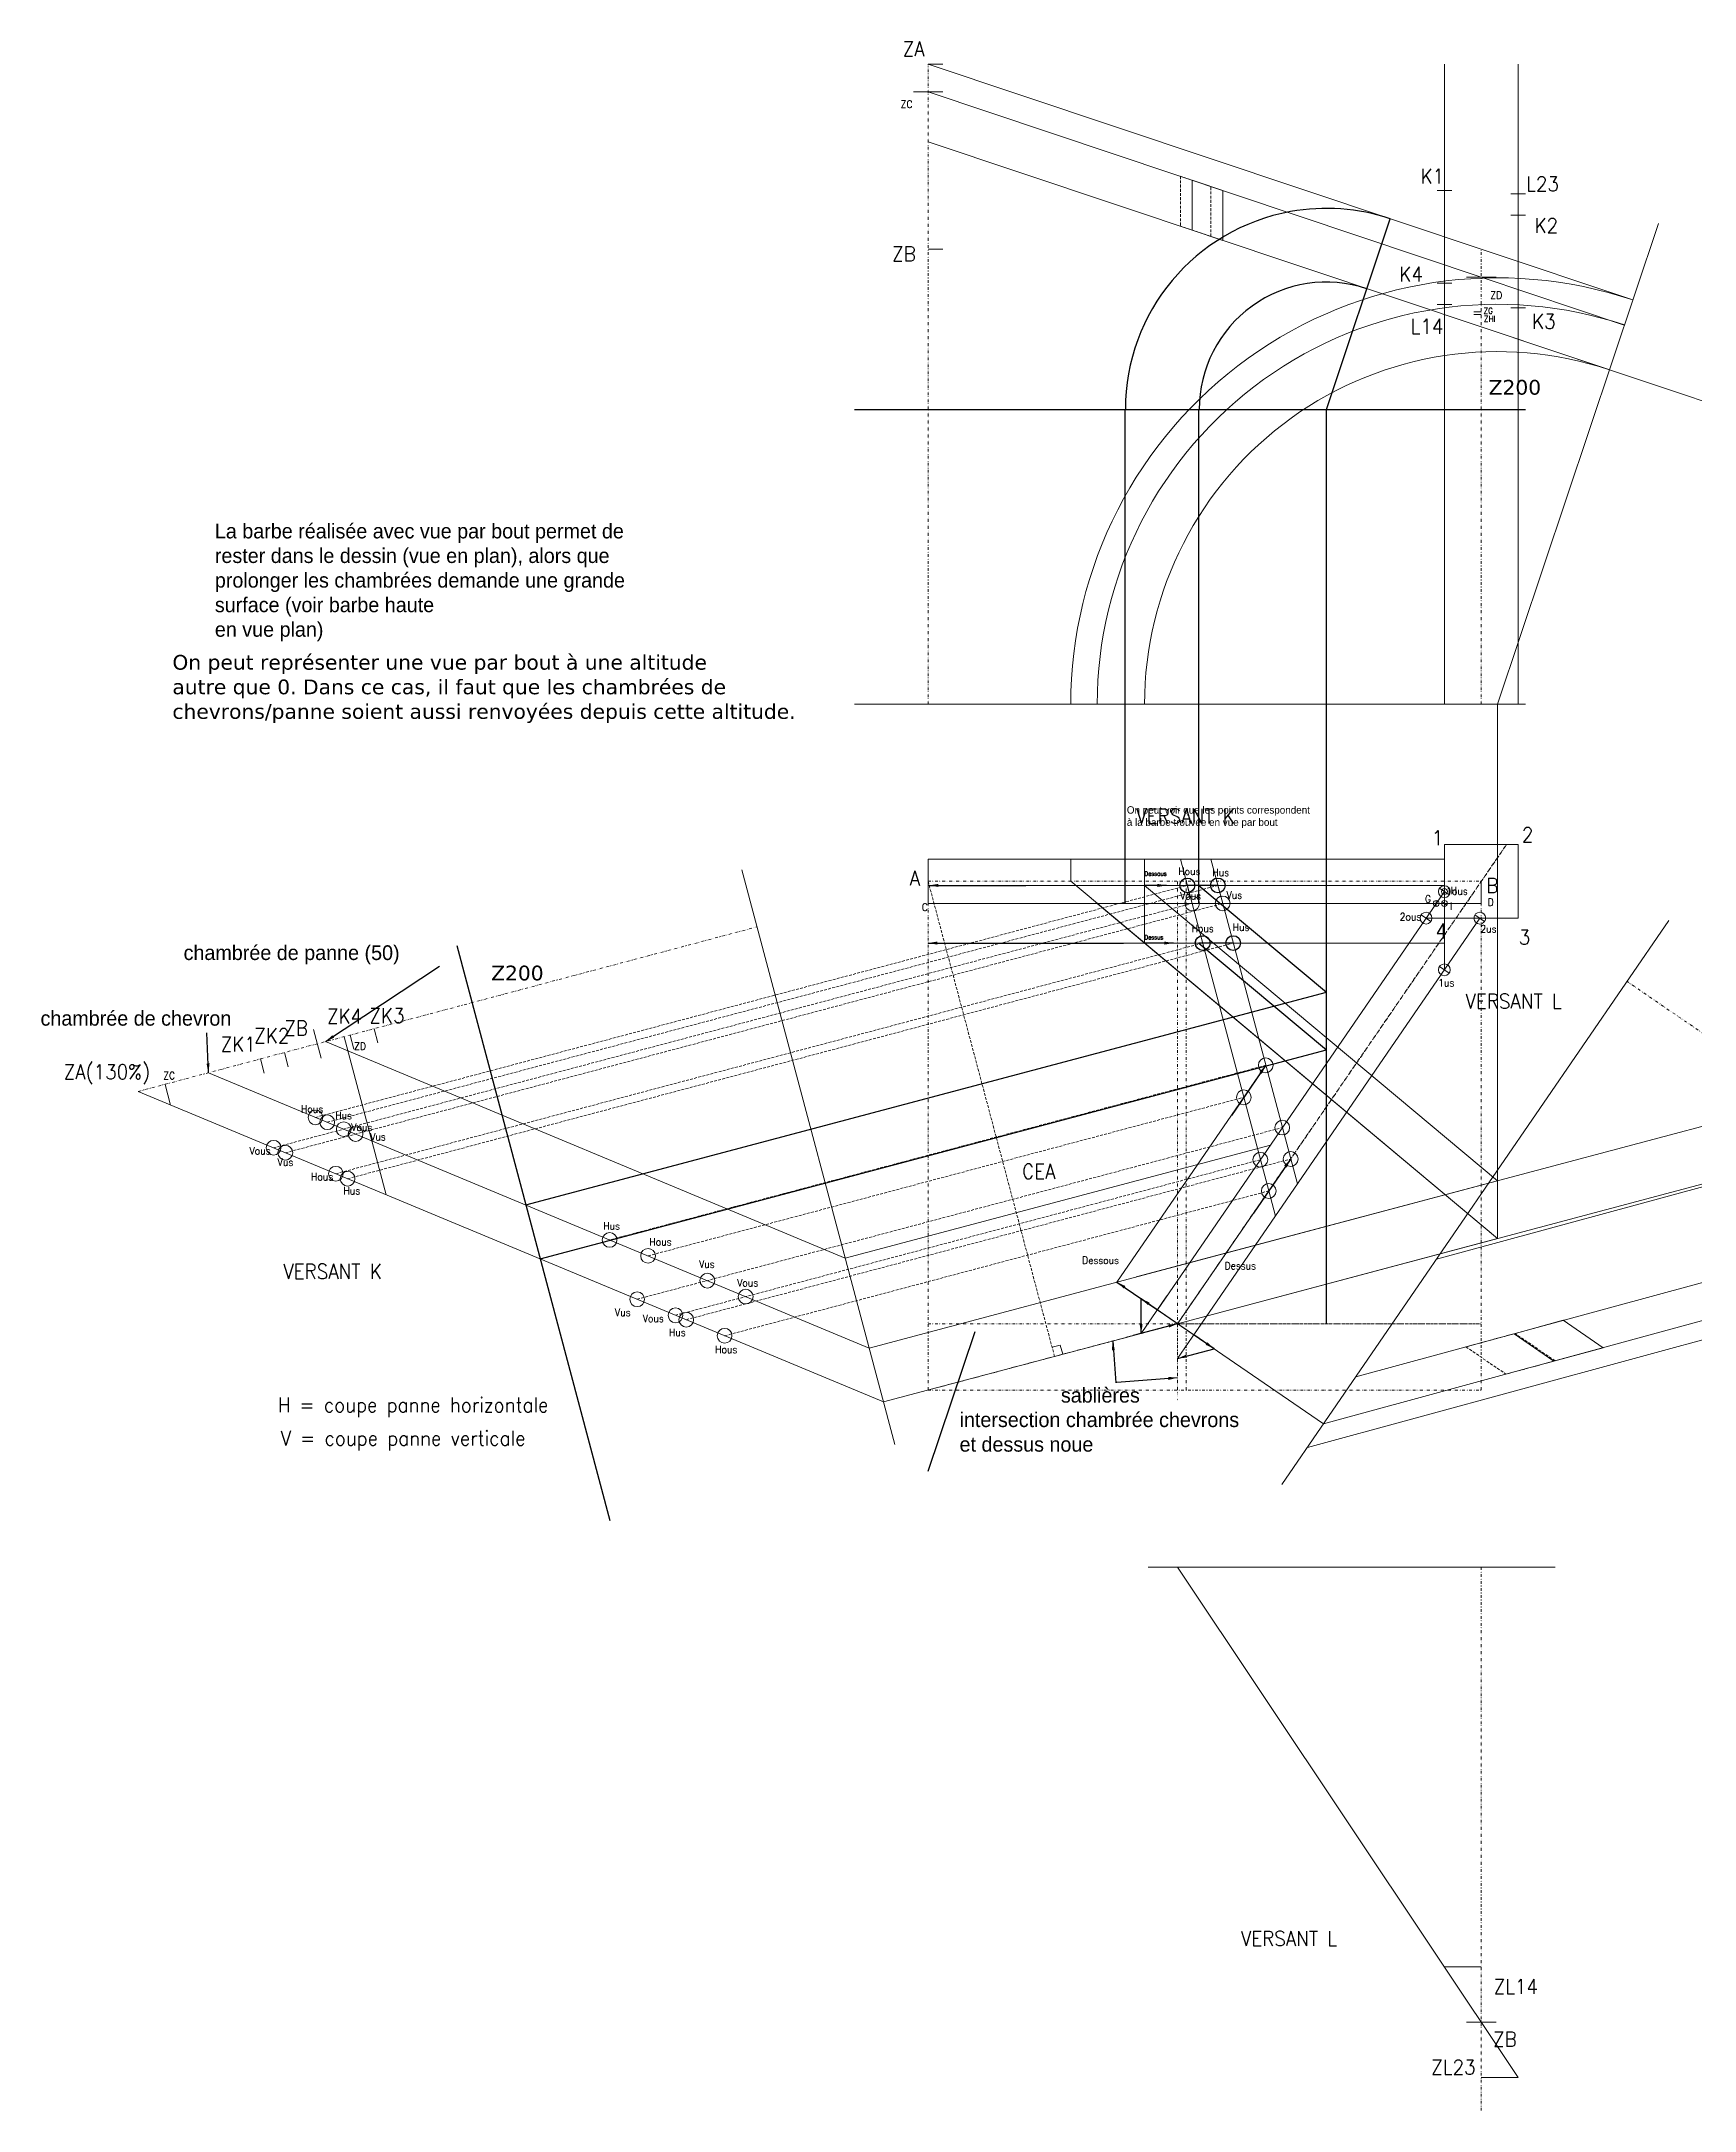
# Model space of a CAD drawing. Header units: millimetres. Extents: x -601 to 1140, y -434 to 970.
# Drawn here: x -601 to 520, y -434 to 970 of the extents above; entities that cross this region are included whole.
import ezdxf

# ---------------------------------------------------------------- set-up
doc = ezdxf.new("R2010")
doc.units = ezdxf.units.MM
for name, pattern in [('DASHEDTINY', [2.8575, 1.905, -0.9525]), ('DIVIDETINY', [4.7625, 1.905, -0.9025, 0.1, -0.8525, 0.1, -0.9025]), ('DOTTINY', [0.9525, 0.1, -0.8525])]:
    doc.linetypes.add(name, pattern=pattern)
doc.layers.get('0').update_dxf_attribs({"linetype": 'DIVIDETINY', "lineweight": 0, "true_color": 0xffffff})
for name, color, linetype, lineweight, true_color in [('0_dévoiement_noue', 1, 'Continuous', 0, 0xff0000), ('0_vues', 7, 'Continuous', 0, 0xffffff), ('1_chambree_panne', 3, 'Continuous', 0, 0x00ff00), ('1_chambrée_chevron', 3, 'Continuous', 0, 0x00ff00), ('2_barbe_basse', 3, 'Continuous', 0, 0x00ff00), ('2_barbe_haute_vpb_niveau_200', 7, 'Continuous', 25, 0xffffff), ('2_barbe_haute_vue_par_bout', 7, 'Continuous', 0, 0xffffff), ('2_barbe_haute_vue_plan', 3, 'Continuous', 0, 0x00ff00), ('2_couronnement_poinçon', 2, 'Continuous', 0, 0xffff00), ('2_délard_faitage', 3, 'Continuous', 0, 0x00ff00), ('2_empr_ch_faitage', 7, 'Continuous', 0, 0xffffff), ('2_empr_ch_noue', 7, 'Continuous', 0, 0xffffff), ('2_engueulement_noue', 2, 'Continuous', 0, 0xffff00), ('2_faitage_vue_par_bout', 4, 'Continuous', 0, 0x00ffff), ('2_repos_noue_faitâge', 3, 'Continuous', 0, 0x00ff00)]:
    doc.layers.add(name, color=color, linetype=linetype, lineweight=lineweight, true_color=true_color)
doc.styles.get("Standard").update_dxf_attribs({"font": ''})
doc.styles.add('textstyle0', font='')
doc.styles.add('textstyle10', font='')
doc.styles.add('textstyle11', font='')
doc.styles.add('textstyle12', font='')
doc.styles.add('textstyle13', font='')
doc.styles.add('textstyle14', font='')
doc.styles.add('textstyle15', font='')
doc.styles.add('textstyle16', font='')
doc.styles.add('textstyle17', font='')
doc.styles.add('textstyle18', font='')
doc.styles.add('textstyle19', font='')
doc.styles.add('textstyle20', font='')
doc.styles.add('textstyle21', font='')
doc.styles.add('textstyle22', font='')
doc.styles.add('textstyle23', font='')
doc.styles.add('textstyle24', font='')
doc.styles.add('textstyle25', font='')
doc.styles.add('textstyle26', font='')
doc.styles.add('textstyle27', font='')
doc.styles.add('textstyle28', font='')
doc.styles.add('textstyle29', font='')
doc.styles.add('textstyle3', font='')
doc.styles.add('textstyle30', font='')
doc.styles.add('textstyle31', font='')
doc.styles.add('textstyle32', font='')
doc.styles.add('textstyle33', font='')
doc.styles.add('textstyle34', font='')
doc.styles.add('textstyle35', font='')
doc.styles.add('textstyle36', font='')
doc.styles.add('textstyle37', font='')
doc.styles.add('textstyle38', font='')
doc.styles.add('textstyle4', font='')
doc.styles.add('textstyle40', font='')
doc.styles.add('textstyle41', font='')
doc.styles.add('textstyle42', font='')
doc.styles.add('textstyle43', font='')
doc.styles.add('textstyle44', font='')
doc.styles.add('textstyle45', font='')
doc.styles.add('textstyle46', font='')
doc.styles.add('textstyle47', font='')
doc.styles.add('textstyle48', font='')
doc.styles.add('textstyle49', font='')
doc.styles.add('textstyle5', font='')
doc.styles.add('textstyle50', font='')
doc.styles.add('textstyle51', font='')
doc.styles.add('textstyle52', font='')
doc.styles.add('textstyle53', font='')
doc.styles.add('textstyle54', font='')
doc.styles.add('textstyle55', font='')
doc.styles.add('textstyle56', font='')
doc.styles.add('textstyle57', font='')
doc.styles.add('textstyle58', font='')
doc.styles.add('textstyle6', font='')
doc.styles.add('textstyle62', font='')
doc.styles.add('textstyle63', font='')
doc.styles.add('textstyle66', font='')
doc.styles.add('textstyle69', font='')
doc.styles.add('textstyle7', font='')
doc.styles.add('textstyle74', font='')
doc.styles.add('textstyle77', font='')
doc.styles.add('textstyle78', font='')
doc.styles.add('textstyle79', font='')
doc.styles.add('textstyle8', font='')
doc.styles.add('textstyle80', font='')
doc.styles.add('textstyle81', font='')
doc.styles.add('textstyle82', font='')
doc.styles.add('textstyle83', font='')
doc.styles.add('textstyle84', font='')
doc.styles.add('textstyle85', font='')
doc.styles.add('textstyle86', font='')
doc.styles.add('textstyle87', font='')
doc.styles.add('textstyle88', font='')
doc.styles.add('textstyle89', font='')
doc.styles.add('textstyle9', font='')
doc.styles.add('textstyle90', font='')
doc.styles.add('textstyle91', font='')
doc.styles.add('textstyle92', font='')
doc.styles.add('textstyle93', font='')
doc.styles.add('textstyle94', font='')
doc.styles.add('textstyle95', font='')
doc.styles.get('Standard').set_extended_font_data('txt')
doc.styles.get('textstyle0').set_extended_font_data('textstyle8')
doc.styles.get('textstyle10').set_extended_font_data('standard')
doc.styles.get('textstyle11').set_extended_font_data('standard')
doc.styles.get('textstyle12').set_extended_font_data('standard')
doc.styles.get('textstyle13').set_extended_font_data('standard')
doc.styles.get('textstyle14').set_extended_font_data('standard')
doc.styles.get('textstyle15').set_extended_font_data('standard')
doc.styles.get('textstyle16').set_extended_font_data('standard')
doc.styles.get('textstyle17').set_extended_font_data('standard')
doc.styles.get('textstyle18').set_extended_font_data('standard')
doc.styles.get('textstyle19').set_extended_font_data('standard')
doc.styles.get('textstyle20').set_extended_font_data('standard')
doc.styles.get('textstyle21').set_extended_font_data('standard')
doc.styles.get('textstyle22').set_extended_font_data('standard')
doc.styles.get('textstyle23').set_extended_font_data('standard')
doc.styles.get('textstyle24').set_extended_font_data('standard')
doc.styles.get('textstyle25').set_extended_font_data('standard')
doc.styles.get('textstyle26').set_extended_font_data('standard')
doc.styles.get('textstyle27').set_extended_font_data('standard')
doc.styles.get('textstyle28').set_extended_font_data('standard')
doc.styles.get('textstyle29').set_extended_font_data('standard')
doc.styles.get('textstyle3').set_extended_font_data('standard')
doc.styles.get('textstyle30').set_extended_font_data('standard')
doc.styles.get('textstyle31').set_extended_font_data('standard')
doc.styles.get('textstyle32').set_extended_font_data('standard')
doc.styles.get('textstyle33').set_extended_font_data('standard')
doc.styles.get('textstyle34').set_extended_font_data('standard')
doc.styles.get('textstyle35').set_extended_font_data('standard')
doc.styles.get('textstyle36').set_extended_font_data('standard')
doc.styles.get('textstyle37').set_extended_font_data('standard')
doc.styles.get('textstyle38').set_extended_font_data('standard')
doc.styles.get('textstyle4').set_extended_font_data('standard')
doc.styles.get('textstyle40').set_extended_font_data('textstyle1')
doc.styles.get('textstyle41').set_extended_font_data('standard')
doc.styles.get('textstyle42').set_extended_font_data('textstyle2')
doc.styles.get('textstyle43').set_extended_font_data('textstyle5')
doc.styles.get('textstyle44').set_extended_font_data('standard')
doc.styles.get('textstyle45').set_extended_font_data('STANDARD')
doc.styles.get('textstyle46').set_extended_font_data('DejaVu Sans')
doc.styles.get('textstyle47').set_extended_font_data('STANDARD')
doc.styles.get('textstyle48').set_extended_font_data('STANDARD')
doc.styles.get('textstyle49').set_extended_font_data('STANDARD')
doc.styles.get('textstyle5').set_extended_font_data('standard')
doc.styles.get('textstyle50').set_extended_font_data('STANDARD')
doc.styles.get('textstyle51').set_extended_font_data('STANDARD')
doc.styles.get('textstyle52').set_extended_font_data('STANDARD')
doc.styles.get('textstyle53').set_extended_font_data('STANDARD')
doc.styles.get('textstyle54').set_extended_font_data('DejaVu Sans')
doc.styles.get('textstyle55').set_extended_font_data('DejaVu Sans')
doc.styles.get('textstyle56').set_extended_font_data('textstyle33')
doc.styles.get('textstyle57').set_extended_font_data('textstyle31')
doc.styles.get('textstyle58').set_extended_font_data('standard')
doc.styles.get('textstyle6').set_extended_font_data('standard')
doc.styles.get('textstyle62').set_extended_font_data('standard')
doc.styles.get('textstyle63').set_extended_font_data('standard')
doc.styles.get('textstyle66').set_extended_font_data('standard')
doc.styles.get('textstyle69').set_extended_font_data('standard')
doc.styles.get('textstyle7').set_extended_font_data('standard')
doc.styles.get('textstyle74').set_extended_font_data('STANDARD')
doc.styles.get('textstyle77').set_extended_font_data('STANDARD')
doc.styles.get('textstyle78').set_extended_font_data('STANDARD')
doc.styles.get('textstyle79').set_extended_font_data('STANDARD')
doc.styles.get('textstyle8').set_extended_font_data('standard')
doc.styles.get('textstyle80').set_extended_font_data('STANDARD')
doc.styles.get('textstyle81').set_extended_font_data('STANDARD')
doc.styles.get('textstyle82').set_extended_font_data('STANDARD')
doc.styles.get('textstyle83').set_extended_font_data('STANDARD')
doc.styles.get('textstyle84').set_extended_font_data('STANDARD')
doc.styles.get('textstyle85').set_extended_font_data('STANDARD')
doc.styles.get('textstyle86').set_extended_font_data('STANDARD')
doc.styles.get('textstyle87').set_extended_font_data('STANDARD')
doc.styles.get('textstyle88').set_extended_font_data('STANDARD')
doc.styles.get('textstyle89').set_extended_font_data('STANDARD')
doc.styles.get('textstyle9').set_extended_font_data('standard')
doc.styles.get('textstyle90').set_extended_font_data('STANDARD')
doc.styles.get('textstyle91').set_extended_font_data('STANDARD')
doc.styles.get('textstyle92').set_extended_font_data('STANDARD')
doc.styles.get('textstyle93').set_extended_font_data('STANDARD')
doc.styles.get('textstyle94').set_extended_font_data('standard')
doc.styles.get('textstyle95').set_extended_font_data('standard')
doc.dimstyles.get("Standard").update_dxf_attribs({"dimtxt": 2.5, "dimasz": 2.5, "dimexe": 1.25, "dimexo": 0.625, "dimtad": 1, "dimtxsty": 'Standard', "dimcen": 2.5, "dimadec": 0, "dimazin": 0, "dimtfac": 1, "dimtmove": 0, "dimatfit": 3, "dimfxl": 1, "dimarcsym": 0})

msp = doc.modelspace()

# ---------------------------------------------------------------- linework, layer by layer
for p, q in [((169.1, 100), (392.2, 425)), ((0, 400), (375, 400)), ((0, 55), (0, 400)), ((169.1, 55), (169.1, 400)), ((175, 55), (175, 400)), ((375, 55), (375, 400)), ((0, 100), (375, 100)), ((0, 55), (375, 55))]:
    msp.add_line(p, q)
at = {"layer": '0_dévoiement_noue'}
for p, q in [((161.8, 118.8), (144.4, 93.4)), ((193.9, 83), (144.4, 117)), ((144.4, 117), (144.4, 93.4)), ((169.1, 76.4), (188.9, 105.3)), ((169.1, 76.4), (193.9, 83))]:
    msp.add_line(p, q, dxfattribs=at)
at = {"layer": '0_dévoiement_noue', "linetype": 'DOTTINY'}
for p, q in [((125.1, 88.3), (169.1, 100)), ((169.1, 100), (169.1, 47.6))]:
    msp.add_line(p, q, dxfattribs=at)
at = {"layer": '0_vues', "linetype": 'DIVIDETINY'}
for p, q in [((0, 520), (0, 954.2)), ((375, 520), (375, 828.6)), ((392.2, 425), (169.1, 100)), ((0, 400), (375, 400)), ((-535.6, 257.5), (-116, 369.1)), ((742, 148.1), (473.9, 332.1)), ((0, 55), (169.1, 100)), ((169.1, 100), (169.1, 55)), ((375, -433.6), (375, -65))]:
    msp.add_line(p, q, dxfattribs=at)
at = {"layer": '0_vues'}
for p, q in [((0, 954.2), (379.7, 827)), ((10, 954.2), (0, 954.2)), ((0, 901.5), (379.7, 774.3)), ((0, 828.6), (10, 828.6)), ((350, 425), (400, 425)), ((350, 375), (350, 425)), ((400, 375), (400, 425)), ((0, 415), (350, 415)), ((0, 415), (0, 385)), ((155.4, 109.4), (350, 393)), ((0, 385), (350, 385)), ((179, 385), (230.9, 190)), ((199.7, 385), (245.8, 211.7)), ((180.1, 92.5), (374, 375)), ((350, 375), (400, 375)), ((-411.6, 280.1), (-416.8, 299.4)), ((-408.6, 291.3), (-56.2, 144.4)), ((-488, 270.2), (-40, 83.5)), ((-535.6, 257.5), (-30.2, 47)), ((245.8, 211.7), (230.9, 190)), ((344.7, 143.8), (633.7, 222.5)), ((728.4, 157.5), (268.1, 32.1)), ((155.4, 109.4), (180.1, 92.5)), ((84.1, 84), (89.6, 85.4)), ((91.2, 79.3), (89.6, 85.4)), ((85.7, 77.8), (91.2, 79.3)), ((169.1, -65), (400, -411.1)), ((385, -373.6), (365, -373.6))]:
    msp.add_line(p, q, dxfattribs=at)
at = {"layer": '0_vues', "color": 1, "true_color": 0xff0000}
for p, q in [((-50, 520), (405, 520)), ((-126.3, 407.8), (-22.5, 18)), ((239.8, -9.1), (502.2, 373.3)), ((149.1, -65), (425, -65))]:
    msp.add_line(p, q, dxfattribs=at)
at = {"layer": '0_vues', "linetype": 'DASHEDTINY'}
for p, q in [((0, 400), (85.7, 77.8)), ((169.1, 100), (375, 100))]:
    msp.add_line(p, q, dxfattribs=at)
at = {"layer": '1_chambree_panne'}
for p, q in [((-56.2, 144.4), (232, 221.1)), ((633.7, 222.5), (344.7, 143.8)), ((701.4, 176), (289.9, 64)), ((-40, 83.5), (177.2, 141.3))]:
    msp.add_line(p, q, dxfattribs=at)
at = {"layer": '1_chambrée_chevron'}
for p, q in [((701.4, 176), (289.9, 64)), ((-40, 83.5), (177.2, 141.3)), ((742, 148.1), (257.1, 16.1)), ((-30.2, 47), (144.4, 93.4))]:
    msp.add_line(p, q, dxfattribs=at)
at = {"layer": '2_barbe_basse', "linetype": 'DASHEDTINY'}
for p, q in [((228.9, 275.2), (-216, 156.8)), ((-189.9, 146), (214, 253.5)), ((-197.3, 116.6), (240.1, 233)), ((225.2, 211.2), (-171.3, 105.7)), ((-164, 102.7), (245.8, 211.7)), ((-138, 91.8), (230.9, 190))]:
    msp.add_line(p, q, dxfattribs=at)
at = {"layer": '2_barbe_basse'}
for p, q in [((128, 128.2), (228.9, 275.2)), ((169.1, 100), (245.8, 211.7)), ((268.1, 32.1), (128, 128.2)), ((169.1, 100), (136.2, 91.3))]:
    msp.add_line(p, q, dxfattribs=at)
for centre in [(228.9, 275.2), (214, 253.5), (240.1, 233), (225.2, 211.2), (245.8, 211.7), (230.9, 190), (-216, 156.8), (-189.9, 146), (-149.7, 129.2), (-197.3, 116.6), (-123.7, 118.4), (-171.3, 105.7), (-164, 102.7), (-138, 91.8)]:
    msp.add_circle(centre, 5, dxfattribs=at)
at = {"layer": '2_barbe_haute_vpb_niveau_200'}
for p, q in [((270, 720), (313.3, 849.3)), ((133.6, 385), (133.6, 720)), ((183.6, 385), (183.6, 720)), ((196.4, 397.2), (175.7, 397.2)), ((206.8, 358.1), (183.6, 358.1)), ((0, 0), (31.8, 94.8)), ((0, 0), (31.8, 94.8)), ((0, 0), (31.8, 94.8))]:
    msp.add_line(p, q, dxfattribs=at)
at = {"layer": '2_barbe_haute_vpb_niveau_200', "color": 134, "true_color": 0x008080}
for p, q in [((-50, 720), (405, 720)), ((-319.5, 356.4), (-215.8, -33.5))]:
    msp.add_line(p, q, dxfattribs=at)
at = {"layer": '2_barbe_haute_vpb_niveau_200', "color": 1, "true_color": 0xff0000}
msp.add_line((270, 100), (270, 720), dxfattribs=at)
at = {"layer": '2_barbe_haute_vpb_niveau_200', "color": 3, "true_color": 0x00ff00}
for p, q in [((183.6, 397.2), (270, 324.9)), ((183.6, 358.1), (270, 285.7)), ((-272.7, 180.5), (270, 324.9)), ((-263, 143.9), (270, 285.7))]:
    msp.add_line(p, q, dxfattribs=at)
at = {"layer": '2_barbe_haute_vpb_niveau_200'}
for centre in [(175.7, 397.2), (196.4, 397.2), (186.1, 358.1), (206.8, 358.1)]:
    msp.add_circle(centre, 5, dxfattribs=at)
for radius, start, end in [(136.3, 71.484, 100.2585), (136.3, 100.2585, 180), (86.3, 71.484, 180)]:
    msp.add_arc((270, 720), radius, start, end, dxfattribs=at)
at = {"layer": '2_barbe_haute_vue_par_bout', "color": 3, "linetype": 'DASHEDTINY', "true_color": 0x00ff00}
for p, q in [((-415.4, 239.9), (175.7, 397.2)), ((-407.4, 236.6), (196.4, 397.2)), ((-443.8, 219.3), (179, 385)), ((-435.8, 215.9), (199.7, 385)), ((-401.6, 201.7), (186.1, 358.1)), ((-393.6, 198.3), (206.8, 358.1))]:
    msp.add_line(p, q, dxfattribs=at)
at = {"layer": '2_barbe_haute_vue_par_bout', "color": 3, "true_color": 0x00ff00}
for p, q in [((385.9, 196.8), (146.7, 397.2)), ((146.7, 397.2), (196.4, 397.2)), ((385.9, 157.7), (114.6, 385)), ((146.7, 358.1), (206.8, 358.1)), ((177.2, 141.3), (385.9, 196.8)), ((144.4, 93.4), (385.9, 157.7))]:
    msp.add_line(p, q, dxfattribs=at)
at = {"layer": '2_barbe_haute_vue_par_bout', "color": 7, "true_color": 0xffffff}
for p, q in [((175.7, 397.2), (179, 385)), ((196.4, 397.2), (199.7, 385))]:
    msp.add_line(p, q, dxfattribs=at)
at = {"layer": '2_barbe_haute_vue_par_bout', "color": 3, "true_color": 0x00ff00}
for centre in [(175.7, 397.2), (196.4, 397.2), (179, 385), (199.7, 385), (186.1, 358.1), (206.8, 358.1), (-415.4, 239.9), (-407.4, 236.6), (-396.2, 231.9), (-388.2, 228.6), (-443.8, 219.3), (-435.8, 215.9), (-401.6, 201.7), (-393.6, 198.3)]:
    msp.add_circle(centre, 5, dxfattribs=at)
at = {"layer": '2_barbe_haute_vue_plan', "color": 3, "true_color": 0x00ff00}
for p, q in [((375, 775.9), (1139, 520)), ((0, 397.2), (350, 397.2)), ((1139, 397.2), (141, 131.7)), ((0, 358.1), (350, 358.1)), ((1139, 358.1), (144.4, 93.4))]:
    msp.add_line(p, q, dxfattribs=at)
at = {"layer": '2_barbe_haute_vue_plan', "color": 7, "true_color": 0xffffff}
for p, q in [((175.7, 397.2), (179, 385)), ((196.4, 397.2), (199.7, 385))]:
    msp.add_line(p, q, dxfattribs=at)
at = {"layer": '2_barbe_haute_vue_plan'}
for centre in [(175.7, 397.2), (196.4, 397.2), (186.2, 358.1), (206.9, 358.1)]:
    msp.add_circle(centre, 5, dxfattribs=at)
at = {"layer": '2_couronnement_poinçon'}
for p, q in [((350, 520), (350, 954.2)), ((400, 520), (400, 954.2)), ((345, 868.5), (355, 868.5)), ((395, 851.7), (405, 851.7)), ((345, 805.5), (355, 805.5)), ((395, 788.8), (405, 788.8)), ((-389.3, 286.1), (-391.9, 295.7)), ((-373.1, 290.4), (-375.7, 300)), ((-433.9, 274.2), (-436.5, 283.8)), ((-450.1, 269.9), (-452.7, 279.5))]:
    msp.add_line(p, q, dxfattribs=at)
at = {"layer": '2_couronnement_poinçon', "linetype": 'Continuous'}
for p, q in [((395, 866.1), (405, 866.1)), ((345, 791.1), (355, 791.1)), ((375, -336.1), (350, -336.1)), ((400, -411.1), (375, -411.1))]:
    msp.add_line(p, q, dxfattribs=at)
at = {"layer": '2_délard_faitage'}
for p, q in [((-10, 935.3), (10, 935.3)), ((0, 935.3), (375, 809.7)), ((365, 809.7), (385, 809.7)), ((375, 385), (375, 400)), ((375, 385), (344.5, 385)), ((-367.4, 187.4), (-396, 294.6)), ((-513.6, 248.3), (-517.3, 262.3))]:
    msp.add_line(p, q, dxfattribs=at)
at = {"layer": '2_empr_ch_faitage', "linetype": 'DASHEDTINY'}
for p, q in [((171, 878.1), (171, 844.2)), ((191.7, 871.1), (171, 878.1)), ((191.7, 837.3), (191.7, 871.1)), ((171, 844.2), (191.7, 837.3))]:
    msp.add_line(p, q, dxfattribs=at)
at = {"layer": '2_empr_ch_faitage'}
for p, q in [((179, 875.4), (179, 841.5)), ((199.7, 868.4), (179, 875.4)), ((199.7, 834.6), (199.7, 868.4)), ((179, 841.5), (199.7, 834.6)), ((179, 385), (171, 415)), ((191.7, 415), (199.7, 385))]:
    msp.add_line(p, q, dxfattribs=at)
at = {"layer": '2_empr_ch_noue'}
for p, q in [((245.8, 211.7), (250.3, 194.8)), ((230.9, 190), (235.4, 173)), ((430.6, 102.3), (397.2, 93.2)), ((457.6, 83.7), (430.6, 102.3)), ((397.2, 93.2), (424.3, 74.6)), ((424.3, 74.6), (457.6, 83.7))]:
    msp.add_line(p, q, dxfattribs=at)
at = {"layer": '2_empr_ch_noue', "linetype": 'DASHEDTINY'}
for p, q in [((398, 93.4), (364.6, 84.3)), ((364.6, 84.3), (391.7, 65.8)), ((425, 74.8), (398, 93.4)), ((391.7, 65.8), (425, 74.8))]:
    msp.add_line(p, q, dxfattribs=at)
at = {"layer": '2_engueulement_noue'}
for p, q in [((353.3, 390.8), (346.7, 395.3)), ((350, 340), (350, 393)), ((340.9, 372.7), (334.3, 377.3)), ((337.6, 375), (374, 375)), ((377.3, 372.7), (370.7, 377.3)), ((353.3, 337.8), (346.7, 342.3))]:
    msp.add_line(p, q, dxfattribs=at)
for centre in [(350, 393), (337.6, 375), (374, 375), (350, 340)]:
    msp.add_circle(centre, 4, dxfattribs=at)
at = {"layer": '2_faitage_vue_par_bout'}
for p, q in [((385.9, 520), (495.1, 846)), ((375, 828.6), (477.7, 794.2)), ((375, 809.7), (472, 777.2)), ((375, 775.9), (461.9, 746.8)), ((96.7, 415), (146.7, 415)), ((96.7, 415), (96.7, 400)), ((146.7, 415), (146.7, 358.1)), ((385.9, 157.7), (96.7, 400)), ((146.7, 385), (114.6, 385))]:
    msp.add_line(p, q, dxfattribs=at)
at = {"layer": '2_faitage_vue_par_bout', "color": 1, "true_color": 0xff0000}
msp.add_line((385.9, 157.7), (385.9, 520), dxfattribs=at)
at = {"layer": '2_faitage_vue_par_bout'}
for radius in [289.2, 271.3, 239.2]:
    msp.add_arc((385.9, 520), radius, 71.484, 180, dxfattribs=at)
at = {"layer": '2_repos_noue_faitâge'}
for p, q in [((375, 786.1), (370, 786.1)), ((375, 784.3), (370, 784.3)), ((348.4, 394.2), (351.6, 391.9)), ((344.5, 387), (344.5, 383)), ((348.4, 386.1), (351.6, 383.9))]:
    msp.add_line(p, q, dxfattribs=at)
for centre in [(350, 393), (344.5, 385), (350, 385)]:
    msp.add_circle(centre, 2, dxfattribs=at)

# ---------------------------------------------------------------- texts
at = {"layer": '0_dévoiement_noue', "insert": (90, 56.5), "char_height": 10, "width": 57.782, "attachment_point": 1, "style": 'textstyle42'}
msp.add_mtext('sablières', dxfattribs=at)
at = {"layer": '0_vues', "char_height": 10, "attachment_point": 1}
for s, insert, width, style in [('ZA', (-17.3, 969.5), 15.556, 'textstyle38'), ('ZB', (-24.4, 830.5), 14.444, 'textstyle36'), ('A', (-12.5, 407.2), 6.667, 'textstyle35'), ('B', (378.4, 402.1), 5.556, 'textstyle58'), ('chambrée de panne (50)', (-504.8, 356.6), 160.278, 'textstyle40'), ('chambrée de chevron', (-601.8, 312.1), 141.667, 'textstyle43'), ('ZB', (-436.5, 305.5), 14.444, 'textstyle41'), ('ZA(130%)', (-586.1, 275.8), 57.778, 'textstyle44'), ('CEA', (63.7, 208.3), 22.222, 'textstyle37'), ('ZB', (383, -380.1), 14.444, 'textstyle51')]:
    msp.add_mtext(s, dxfattribs=dict(at, insert=insert, width=width, style=style))
at = {"layer": '2_barbe_basse', "attachment_point": 1}
for s, insert, char_height, width, style in [('Hus', (-220.3, 168.8), 5, 10.556, 'textstyle14'), ('Hous', (-189, 158), 5, 14.444, 'textstyle15'), ('Vus', (-155.3, 142.9), 5, 11.111, 'textstyle16'), ('Dessous', (104.4, 145.5), 5, 26.111, 'textstyle18'), ('Dessus', (201, 141.8), 5, 22.222, 'textstyle17'), ('Vous', (-129.5, 130.3), 5, 15, 'textstyle10'), ('Vus', (-212.3, 110.2), 5, 11.111, 'textstyle8'), ('Vous', (-193.5, 106.1), 5, 15, 'textstyle9'), ('Hus', (-175.7, 96.6), 5, 10.556, 'textstyle11'), ('Hous', (-144.4, 85), 5, 14.444, 'textstyle13'), ('H = coupe panne horizontale', (-441, 50), 10, 195.556, 'textstyle94'), ('intersection chambrée chevrons\\Pet dessus noue', (21.3, 39.9), 10, 213.889, 'textstyle0'), ('V = coupe panne verticale', (-439, 27.4), 10, 180, 'textstyle95')]:
    msp.add_mtext(s, dxfattribs=dict(at, insert=insert, char_height=char_height, width=width, style=style))
at = {"layer": '2_barbe_haute_vpb_niveau_200', "color": 134, "true_color": 0x008080, "char_height": 10, "attachment_point": 1}
for insert, style in [((380, 740), 'textstyle46'), ((-296.3, 342.8), 'textstyle54')]:
    msp.add_mtext('Z200', dxfattribs=dict(at, insert=insert, style=style))
at = {"layer": '2_barbe_haute_vpb_niveau_200', "insert": (-512.4, 553.5), "char_height": 10, "attachment_point": 1, "style": 'textstyle55'}
msp.add_mtext('On peut représenter une vue par bout à une altitude\\Pautre que 0. Dans ce cas, il faut que les chambrées de\\Pchevrons/panne soient aussi renvoyées depuis cette altitude.', dxfattribs=at)
at = {"layer": '2_barbe_haute_vue_par_bout', "color": 3, "true_color": 0x00ff00, "attachment_point": 1}
for s, insert, char_height, width, style in [('La barbe réalisée avec vue par bout permet de\\Prester dans le dessin (vue en plan), alors que\\Pprolonger les chambrées demande une grande\\Psurface (voir barbe haute\\Pen vue plan)', (-483.6, 642.5), 10, 331.111, 'textstyle57'), ('Hous', (169.6, 409.3), 5, 14.444, 'textstyle21'), ('Hus', (192.7, 408.5), 5, 10.556, 'textstyle22'), ('Dessous', (146.7, 406.7), 3, 15.667, 'textstyle20'), ('Vus', (202.3, 393.2), 5, 11.111, 'textstyle26'), ('Vous', (170.8, 392.6), 5, 15, 'textstyle25'), ('Hous', (178.6, 370.5), 5, 14.444, 'textstyle23'), ('Hus', (206.5, 371.3), 5, 10.556, 'textstyle24'), ('Dessus', (146.7, 363.5), 3, 13.333, 'textstyle19'), ('Hous', (-425.2, 248.1), 5, 14.444, 'textstyle33'), ('Hus', (-402, 243.7), 5, 10.556, 'textstyle31'), ('Vous', (-391.1, 235.7), 5, 15, 'textstyle29'), ('Vus', (-378.3, 229.3), 5, 11.111, 'textstyle28'), ('Vous', (-460.1, 219.8), 5, 15, 'textstyle30'), ('Vus', (-441, 212), 5, 11.111, 'textstyle27'), ('Hous', (-418.4, 202.2), 5, 14.444, 'textstyle32'), ('Hus', (-396.4, 192.7), 5, 10.556, 'textstyle34')]:
    msp.add_mtext(s, dxfattribs=dict(at, insert=insert, char_height=char_height, width=width, style=style))
at = {"layer": '2_barbe_haute_vue_plan', "insert": (134.7, 450.9), "char_height": 5, "width": 147.5, "attachment_point": 1, "style": 'textstyle56'}
msp.add_mtext('On peut voir que les points correspondent \\Pà la barbe trouvée en vue par bout', dxfattribs=at)
at = {"layer": '2_couronnement_poinçon', "char_height": 10, "attachment_point": 1}
for s, insert, width, style in [('K1', (333.8, 883.1), 11.111, 'textstyle87'), ('K2', (411.1, 849.7), 13.333, 'textstyle86'), ('K4', (319.4, 816.7), 14.444, 'textstyle53'), ('K3', (409.4, 784.7), 13.333, 'textstyle85'), ('VERSANT K', (141.1, 449.1), 76.389, 'textstyle92'), ('2', (402.5, 436.6), 4.444, 'textstyle89'), ('1', (341.5, 434.5), 2.222, 'textstyle88'), ('4', (344, 371.3), 5.556, 'textstyle91'), ('3', (400.4, 367.1), 4.444, 'textstyle90'), ('VERSANT L', (364.3, 323.7), 75.278, 'textstyle93'), ('ZK4', (-407.6, 313.5), 23.333, 'textstyle84'), ('ZK3', (-378.8, 313.9), 22.222, 'textstyle83'), ('ZK2', (-456.9, 300.3), 22.222, 'textstyle82'), ('ZK1', (-479.7, 294.6), 20, 'textstyle81'), ('VERSANT K', (-437.2, 140.5), 76.389, 'textstyle50'), ('VERSANT L', (212, -311.9), 75.278, 'textstyle52')]:
    msp.add_mtext(s, dxfattribs=dict(at, insert=insert, width=width, style=style))
at = {"layer": '2_couronnement_poinçon', "linetype": 'Continuous', "char_height": 10, "attachment_point": 1}
for s, insert, width, style in [('L23', (405.4, 877.9), 20, 'textstyle45'), ('L14', (327.1, 781.3), 18.889, 'textstyle49'), ('ZL14', (383.4, -344.5), 27.778, 'textstyle47'), ('ZL23', (341.1, -399.1), 28.889, 'textstyle48')]:
    msp.add_mtext(s, dxfattribs=dict(at, insert=insert, width=width, style=style))
at = {"layer": '2_délard_faitage', "char_height": 5, "attachment_point": 1}
for s, insert, width, style in [('ZC', (-18.6, 929.4), 6.667, 'textstyle6'), ('ZD', (381.2, 799.9), 7.222, 'textstyle7'), ('C', (-4.3, 385), 2.222, 'textstyle12'), ('D', (379.4, 388.4), 2.778, 'textstyle3'), ('ZD', (-389.2, 290.7), 7.222, 'textstyle5'), ('ZC', (-518.6, 270.7), 6.667, 'textstyle4')]:
    msp.add_mtext(s, dxfattribs=dict(at, insert=insert, width=width, style=style))
at = {"layer": '2_engueulement_noue', "char_height": 5, "attachment_point": 1}
for s, insert, width, style in [('1ous', (351.2, 395.8), 12.778, 'textstyle69'), ('2ous', (319.7, 378.5), 13.889, 'textstyle63'), ('2us', (374.4, 370.2), 10, 'textstyle62'), ('1us', (345.8, 333.7), 8.889, 'textstyle66')]:
    msp.add_mtext(s, dxfattribs=dict(at, insert=insert, width=width, style=style))
at = {"layer": '2_repos_noue_faitâge', "attachment_point": 1}
for s, insert, char_height, width, style in [('ZG', (376.5, 788.9), 4, 5.778, 'textstyle80'), ('ZHI', (376.8, 783.4), 4, 7.111, 'textstyle74'), ('H', (354.2, 396.3), 5, 2.778, 'textstyle78'), ('G', (336.8, 390.5), 5, 2.778, 'textstyle77')]:
    msp.add_mtext(s, dxfattribs=dict(at, insert=insert, char_height=char_height, width=width, style=style))
at = {"layer": '2_repos_noue_faitâge', "insert": (353.9, 385.6), "char_height": 5, "attachment_point": 1, "style": 'textstyle79'}
msp.add_mtext('I', dxfattribs=at)

# ---------------------------------------------------------------- leaders
at = {"layer": '0_dévoiement_noue'}
for points in [[(144.4, 93.4), (144.4, 117)], [(144.4, 117), (155.4, 109.4)], [(125.1, 88.3), (127.2, 59.8)], [(193.9, 83), (180.1, 92.5)], [(169.1, 76.4), (193.9, 83)], [(169.1, 63.4), (127.9, 60.1)]]:
    msp.add_leader(points, dimstyle='Standard', override={"dimscale": 2.5}, dxfattribs=at)
at = {"layer": '0_vues'}
for points in [[(-408.6, 291.3), (-331.2, 342.4)], [(-488, 270.2), (-489, 297.3)]]:
    msp.add_leader(points, dimstyle='Standard', override={"dimscale": 2.5}, dxfattribs=at)
at = {"layer": '2_barbe_basse'}
for points in [[(228.9, 275.2), (205.6, 241.2)], [(245.8, 211.7), (220.5, 174.9)], [(128, 128.2), (155.4, 109.4)], [(169.1, 100), (139.1, 92)]]:
    msp.add_leader(points, dimstyle='Standard', override={"dimscale": 2.5}, dxfattribs=at)
at = {"layer": '2_barbe_haute_vue_par_bout', "color": 3, "true_color": 0x00ff00}
for points in [[(161.7, 397.2), (146.7, 397.2)], [(166.4, 358.1), (146.7, 358.1)]]:
    msp.add_leader(points, dimstyle='Standard', override={"dimscale": 2.5}, dxfattribs=at)
at = {"layer": '2_barbe_haute_vue_plan', "color": 3, "true_color": 0x00ff00}
for points in [[(0.7, 397.2), (66.3, 397.2)], [(0, 358.1), (132.5, 358.1)]]:
    msp.add_leader(points, dimstyle='Standard', override={"dimscale": 2.5}, dxfattribs=at)

doc.saveas('drawing.dxf')
